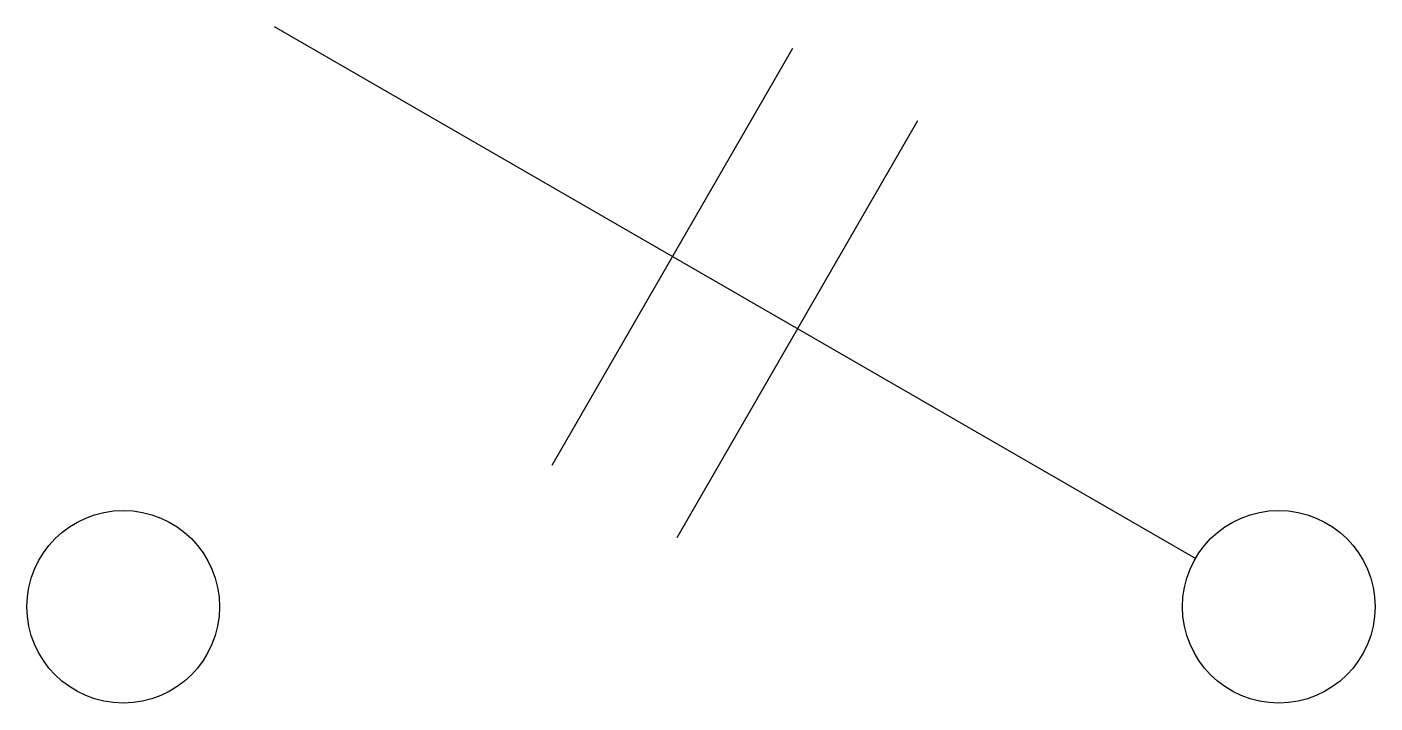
# Model space of a CAD drawing. Header units: millimetres. Extents: x -2929.879 to -2929.296, y 3749.637 to 3749.93.
import ezdxf

# ---------------------------------------------------------------- set-up
doc = ezdxf.new("R2010")
doc.units = ezdxf.units.MM
doc.header["$LTSCALE"] = 10
doc.layers.add('Ele_diagramas', color=2, linetype='Continuous')

msp = doc.modelspace()

# ---------------------------------------------------------------- linework, layer by layer
at = {"layer": 'Ele_diagramas', "color": 4}
msp.add_line((-2929.37379, 3749.69951), (-2929.77221, 3749.92954), dxfattribs=at)
at = {"layer": 'Ele_diagramas', "color": 3}
for p, q in [((-2929.65215, 3749.73994), (-2929.54798, 3749.92036)), ((-2929.59802, 3749.70869), (-2929.49385, 3749.88911))]:
    msp.add_line(p, q, dxfattribs=at)
at = {"layer": 'Ele_diagramas', "color": 2}
for centre in [(-2929.8377, 3749.67867), (-2929.3377, 3749.67867)]:
    msp.add_circle(centre, 0.04167, dxfattribs=at)

doc.saveas('drawing.dxf')
